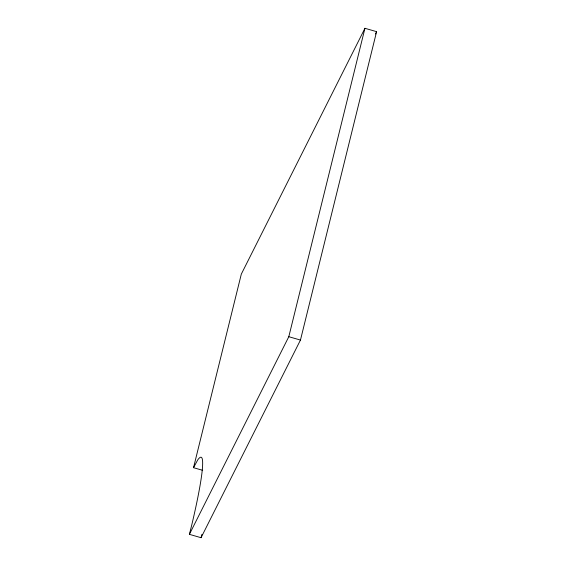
<?xml version="1.0" encoding="UTF-8"?>
<svg xmlns="http://www.w3.org/2000/svg" width="566" height="566" viewBox="0 0 566 566"><rect width="100%" height="100%" fill="white"/><g stroke="black" fill="none" stroke-linecap="round" stroke-linejoin="round"><path stroke-width="0.85" d="M193.522 467.686L241.314 274.114L364.943 28.3L376.602 31.654L300.461 340.06L201.057 537.7L189.398 534.346L191.69 525.248A130.456 11.016 -74 0 0 197.718 459.925L193.522 467.686L202.678 470.325M189.398 534.346L288.801 336.706L364.943 28.3M201.057 537.7L201.892 534.389M375.414 34.017L376.602 31.654M288.801 336.706L300.461 340.06"/></g></svg>
